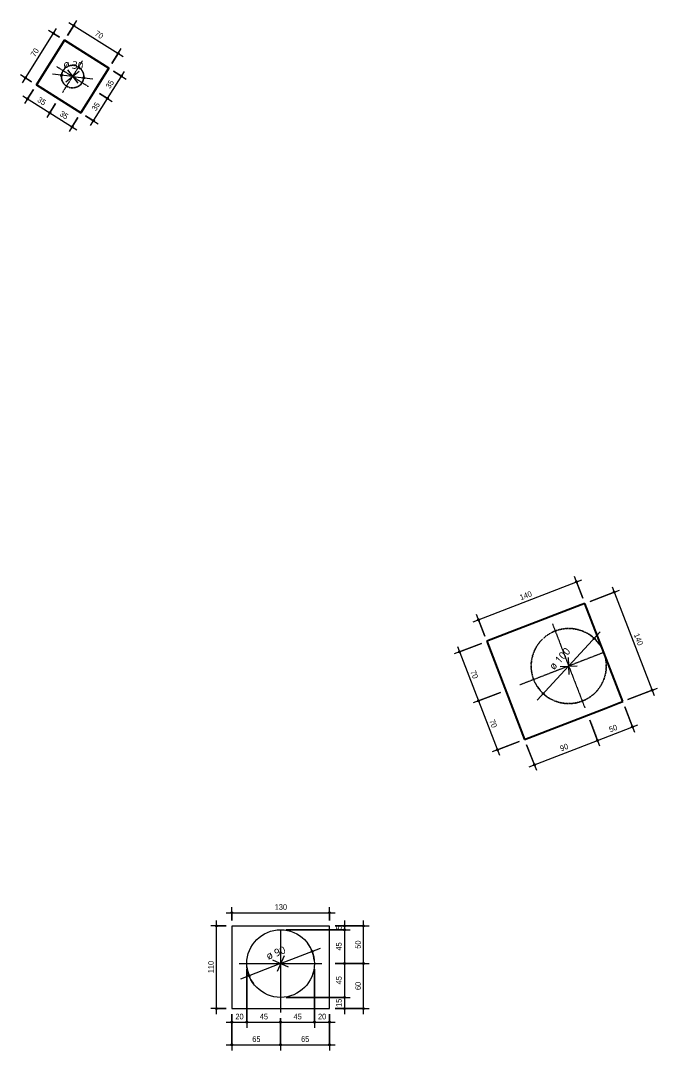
# Model space of a CAD drawing. Header units: centimetres. Extents: x -3523 to 38560, y -3196 to 88043.
# Drawn here: x 546 to 1393, y 1701 to 3071 of the extents above; entities that cross this region are included whole.
import ezdxf

# ---------------------------------------------------------------- set-up
doc = ezdxf.new("R2010")
doc.units = ezdxf.units.CM
for name, pattern in [('Hidden', [0.714375, 0.47625, -0.238125]), ('Linha de alinhamento', [0.635, 0.3175, -0.3175]), ('Traço', [0.635, 0.3175, -0.3175])]:
    doc.linetypes.add(name, pattern=pattern)
for name, color, linetype, lineweight in [('A-ANNO-DIMS', 7, 'Continuous', 9), ('A-ANNO-DIMS-50', 7, 'Continuous', 9), ('A-DETL-MBND', 7, 'Continuous', 18), ('A-DETL-THIN', 7, 'Continuous', 25), ('G-ANNO-SYMB', 7, 'Continuous', 9), ('S-FNDN', 7, 'Continuous', 25), ('S-FNDN-HDLN', 7, 'Traço', 18)]:
    doc.layers.add(name, color=color, linetype=linetype, lineweight=lineweight)
doc.styles.add('Arial_2', font='arial.ttf', dxfattribs={"width": 0.9, "height": 7.5})
doc.styles.add('Gadugi_6', font='gadugi.ttf', dxfattribs={"height": 10})
doc.dimstyles.new('PED_1_5mm_ESQ_3', dxfattribs={"dimscale": 30.48, "dimtxt": 7.651945, "dimasz": 0.328084, "dimexe": 0.246063, "dimexo": 0.246063, "dimgap": 0.049213, "dimtad": 1, "dimdec": 1, "dimrnd": 0.5, "dimdsep": 46, "dimtxsty": 'Arial_2', "dimblk1": 'DOTSMALL', "dimblk2": 'DOTSMALL', "dimsah": 1, "dimcen": 0.09, "dimdle": 0.246063, "dimazin": 0, "dimtfac": 1, "dimtdec": 4, "dimtix": 1, "dimtmove": 0, "dimatfit": 3, "dimfxl": 1, "dimtvp": 1, "dimtolj": 1, "dimtzin": 0, "dimarcsym": 2})
doc.dimstyles.new('PED_Diâmetro_-_2_5_mm_GADUGI', dxfattribs={"dimscale": 30.48, "dimtxt": 10.371623, "dimasz": 0.328084, "dimexe": 0.393701, "dimexo": 0, "dimgap": 0.246063, "dimtad": 1, "dimjust": 3, "dimrnd": 0.01, "dimdsep": 46, "dimtxsty": 'Gadugi_6', "dimblk1": 'DOTSMALL', "dimblk2": 'DOTSMALL', "dimsah": 1, "dimcen": 0.09, "dimdle": 0.393701, "dimazin": 0, "dimtfac": 1, "dimtdec": 4, "dimtix": 1, "dimtmove": 0, "dimatfit": 2, "dimfxl": 1, "dimtvp": 1, "dimtolj": 1, "dimtzin": 0, "dimarcsym": 2})

# ---------------------------------------------------------------- blocks, each defined once
blk = doc.blocks.new('PED_BLRET-1EST_R01_2019 - 70x70x60-3763721-DT00 - BL130')
at = {"layer": 'S-FNDN', "linetype": 'Hidden', "lineweight": 18}
for p, q in [((0, 25), (0, -25)), ((-25, 0), (25, 0))]:
    blk.add_line(p, q, dxfattribs=at)
at = {"layer": 'S-FNDN-HDLN'}
blk.add_circle((0, 0), 15, dxfattribs=at)
blk = doc.blocks.new('PED_BLRET-1EST_EXCENTRICA_R01_2019 - 110x130x100-3841337-DT03 - BL190')
at = {"layer": 'A-DETL-MBND'}
for p, q in [((0, 45), (0, -65)), ((-55, 0), (55, 0))]:
    blk.add_line(p, q, dxfattribs=at)
blk.add_circle((0, 0), 45, dxfattribs=at)
blk = doc.blocks.new('PED_BLRET-1EST_EXCENTRICA_R01_2019 - 140x140x110-3841339-DT04 - BL1100')
at = {"layer": 'S-FNDN', "linetype": 'Hidden', "lineweight": 18}
for p, q in [((0, 50), (0, -70)), ((-60, 0), (60, 0))]:
    blk.add_line(p, q, dxfattribs=at)
at = {"layer": 'S-FNDN-HDLN'}
blk.add_circle((0, 0), 50, dxfattribs=at)
blk = doc.blocks.new('DIMBLOCK246-DT00 - BL130')
at = {"layer": 'A-ANNO-DIMS-50'}
h = blk.add_hatch(color=256, dxfattribs=at)
edge = h.paths.add_edge_path(flags=0)
edge.add_arc((589.2, 3054.1), 1.25, 0, 360)
h = blk.add_hatch(color=256, dxfattribs=at)
edge = h.paths.add_edge_path(flags=0)
edge.add_arc((551.9, 2994.8), 1.25, 0, 360)
for p, q in [((547.9, 2988.5), (593.2, 3060.4)), ((597.4, 3048.9), (582.8, 3058.1)), ((589.2, 3054.1), (597.4, 3048.9)), ((560.1, 2989.6), (545.5, 2998.8)), ((551.9, 2994.8), (560.1, 2989.6))]:
    blk.add_line(p, q, dxfattribs=at)
for centre in [(589.2, 3054.1), (551.9, 2994.8)]:
    blk.add_circle(centre, 1.25, dxfattribs=at)
at = {"layer": 'A-ANNO-DIMS-50', "color": 0, "insert": (558.3, 3026.1), "char_height": 7.5, "width": 12.431, "attachment_point": 1, "rotation": 57.8147, "line_spacing_factor": 0.941778, "style": 'Arial_2'}
blk.add_mtext('70', dxfattribs=at)
blk = doc.blocks.new('_DotSmall')
at = {"color": 0, "linetype": 'ByBlock', "const_width": 0.5}
blk.add_lwpolyline([(-0.0625, 0, 1), (0.0625, 0, 1)], format="xyb", close=True, dxfattribs=at)
blk = doc.blocks.new('DIMBLOCK247-DT00 - BL130')
at = {"layer": 'A-ANNO-DIMS-50'}
h = blk.add_hatch(color=256, dxfattribs=at)
edge = h.paths.add_edge_path(flags=0)
edge.add_arc((616.3, 3064.8), 1.25, 0, 360)
h = blk.add_hatch(color=256, dxfattribs=at)
edge = h.paths.add_edge_path(flags=0)
edge.add_arc((675.5, 3027.5), 1.25, 0, 360)
for p, q in [((607.8, 3051.2), (620.3, 3071.1)), ((616.3, 3064.8), (607.8, 3051.2)), ((609.9, 3068.8), (681.9, 3023.5)), ((667, 3013.9), (679.5, 3033.8)), ((675.5, 3027.5), (667, 3013.9))]:
    blk.add_line(p, q, dxfattribs=at)
for centre in [(616.3, 3064.8), (675.5, 3027.5)]:
    blk.add_circle(centre, 1.25, dxfattribs=at)
at = {"layer": 'A-ANNO-DIMS-50', "color": 0, "insert": (647.5, 3058.4), "char_height": 7.5, "width": 12.431, "attachment_point": 1, "rotation": 327.8147, "line_spacing_factor": 0.941778, "style": 'Arial_2'}
blk.add_mtext('70', dxfattribs=at)
blk = doc.blocks.new('DIMBLOCK248-DT00 - BL130')
at = {"layer": 'A-ANNO-DIMS-50'}
h = blk.add_hatch(color=256, dxfattribs=at)
edge = h.paths.add_edge_path(flags=0)
edge.add_arc((554.8, 2967.1), 1.25, 0, 360)
h = blk.add_hatch(color=256, dxfattribs=at)
edge = h.paths.add_edge_path(flags=0)
edge.add_arc((584.4, 2948.4), 1.25, 0, 360)
for p, q in [((562.5, 2979.3), (550.8, 2960.7)), ((554.8, 2967.1), (562.5, 2979.3)), ((548.5, 2971.1), (584.4, 2948.4)), ((592.1, 2960.7), (580.4, 2942.1)), ((584.4, 2948.4), (592.1, 2960.7))]:
    blk.add_line(p, q, dxfattribs=at)
for centre in [(554.8, 2967.1), (584.4, 2948.4)]:
    blk.add_circle(centre, 1.25, dxfattribs=at)
at = {"layer": 'A-ANNO-DIMS-50', "color": 0, "insert": (571.2, 2970), "char_height": 7.5, "width": 12.431, "attachment_point": 1, "rotation": 327.8147, "line_spacing_factor": 0.941778, "style": 'Arial_2'}
blk.add_mtext('35', dxfattribs=at)
blk = doc.blocks.new('DIMBLOCK249-DT00 - BL130')
at = {"layer": 'A-ANNO-DIMS-50'}
h = blk.add_hatch(color=256, dxfattribs=at)
edge = h.paths.add_edge_path(flags=0)
edge.add_arc((584.4, 2948.4), 1.25, 0, 360)
h = blk.add_hatch(color=256, dxfattribs=at)
edge = h.paths.add_edge_path(flags=0)
edge.add_arc((614.1, 2929.8), 1.25, 0, 360)
for p, q in [((592.1, 2960.7), (580.4, 2942.1)), ((584.4, 2948.4), (592.1, 2960.7)), ((584.4, 2948.4), (620.4, 2925.8)), ((621.7, 2942), (610.1, 2923.4)), ((614.1, 2929.8), (621.7, 2942))]:
    blk.add_line(p, q, dxfattribs=at)
for centre in [(584.4, 2948.4), (614.1, 2929.8)]:
    blk.add_circle(centre, 1.25, dxfattribs=at)
at = {"layer": 'A-ANNO-DIMS-50', "color": 0, "insert": (600.8, 2951.4), "char_height": 7.5, "width": 12.431, "attachment_point": 1, "rotation": 327.8147, "line_spacing_factor": 0.941778, "style": 'Arial_2'}
blk.add_mtext('35', dxfattribs=at)
blk = doc.blocks.new('DIMBLOCK250-DT00 - BL130')
at = {"layer": 'A-ANNO-DIMS-50'}
h = blk.add_hatch(color=256, dxfattribs=at)
edge = h.paths.add_edge_path(flags=0)
edge.add_arc((599.9, 2998.4), 1.25, 0, 360)
h = blk.add_hatch(color=256, dxfattribs=at)
edge = h.paths.add_edge_path(flags=0)
edge.add_arc((629.7, 2994.8), 1.25, 0, 360)
for p, q in [((605.9, 2989.6), (623.7, 3003.6)), ((607.8, 3005.5), (621.8, 2987.7)), ((614.8, 2996.6), (588, 2999.8)), ((614.8, 2996.6), (641.6, 2993.4))]:
    blk.add_line(p, q, dxfattribs=at)
for centre in [(599.9, 2998.4), (629.7, 2994.8)]:
    blk.add_circle(centre, 1.25, dxfattribs=at)
for start, end in [(127.3514, 219.0246), (307.3514, 39.0246)]:
    blk.add_arc((614.8, 2996.6), 15, start, end, dxfattribs=at)
at = {"layer": 'A-ANNO-DIMS-50', "color": 0, "insert": (603.5, 3018.7), "char_height": 10, "width": 33.053, "attachment_point": 1, "rotation": 353.188, "line_spacing_factor": 1.02016, "style": 'Gadugi_6'}
blk.add_mtext('ø 30', dxfattribs=at)
blk = doc.blocks.new('DIMBLOCK251-DT00 - BL130')
at = {"layer": 'A-ANNO-DIMS-50'}
h = blk.add_hatch(color=256, dxfattribs=at)
edge = h.paths.add_edge_path(flags=0)
edge.add_arc((661.1, 2967.5), 1.25, 0, 360)
h = blk.add_hatch(color=256, dxfattribs=at)
edge = h.paths.add_edge_path(flags=0)
edge.add_arc((642.5, 2937.8), 1.25, 0, 360)
for p, q in [((650.7, 2974), (667.5, 2963.5)), ((661.1, 2967.5), (650.7, 2974)), ((638.5, 2931.5), (661.1, 2967.5)), ((632.1, 2944.4), (648.8, 2933.8)), ((642.5, 2937.8), (632.1, 2944.4))]:
    blk.add_line(p, q, dxfattribs=at)
for centre in [(661.1, 2967.5), (642.5, 2937.8)]:
    blk.add_circle(centre, 1.25, dxfattribs=at)
at = {"layer": 'A-ANNO-DIMS-50', "color": 0, "insert": (639.5, 2954.2), "char_height": 7.5, "width": 12.431, "attachment_point": 1, "rotation": 57.8147, "line_spacing_factor": 0.941778, "style": 'Arial_2'}
blk.add_mtext('35', dxfattribs=at)
blk = doc.blocks.new('DIMBLOCK252-DT00 - BL130')
at = {"layer": 'A-ANNO-DIMS-50'}
h = blk.add_hatch(color=256, dxfattribs=at)
edge = h.paths.add_edge_path(flags=0)
edge.add_arc((679.7, 2997.1), 1.25, 0, 360)
h = blk.add_hatch(color=256, dxfattribs=at)
edge = h.paths.add_edge_path(flags=0)
edge.add_arc((661.1, 2967.5), 1.25, 0, 360)
for p, q in [((661.1, 2967.5), (683.7, 3003.4)), ((669.4, 3003.6), (686.1, 2993.1)), ((679.7, 2997.1), (669.4, 3003.6)), ((650.7, 2974), (667.5, 2963.5)), ((661.1, 2967.5), (650.7, 2974))]:
    blk.add_line(p, q, dxfattribs=at)
for centre in [(679.7, 2997.1), (661.1, 2967.5)]:
    blk.add_circle(centre, 1.25, dxfattribs=at)
at = {"layer": 'A-ANNO-DIMS-50', "color": 0, "insert": (658.2, 2983.9), "char_height": 7.5, "width": 12.431, "attachment_point": 1, "rotation": 57.8147, "line_spacing_factor": 0.941778, "style": 'Arial_2'}
blk.add_mtext('35', dxfattribs=at)
blk = doc.blocks.new('DIMBLOCK253-DT03 - BL190')
at = {"layer": 'A-ANNO-DIMS-50'}
h = blk.add_hatch(color=256, dxfattribs=at)
edge = h.paths.add_edge_path(flags=0)
edge.add_arc((806.5, 1866.2), 1.25, 0, 360)
h = blk.add_hatch(color=256, dxfattribs=at)
edge = h.paths.add_edge_path(flags=0)
edge.add_arc((806.5, 1756.2), 1.25, 0, 360)
for p, q in [((819.2, 1866.2), (799, 1866.2)), ((806.5, 1748.7), (806.5, 1873.7)), ((806.5, 1866.2), (819.2, 1866.2)), ((819.2, 1756.2), (799, 1756.2)), ((806.5, 1756.2), (819.2, 1756.2))]:
    blk.add_line(p, q, dxfattribs=at)
for centre in [(806.5, 1866.2), (806.5, 1756.2)]:
    blk.add_circle(centre, 1.25, dxfattribs=at)
at = {"layer": 'A-ANNO-DIMS-50', "color": 0, "insert": (795.2, 1803.4), "char_height": 7.5, "width": 18.647, "attachment_point": 1, "rotation": 90, "line_spacing_factor": 0.941778, "style": 'Arial_2'}
blk.add_mtext('110', dxfattribs=at)
blk = doc.blocks.new('DIMBLOCK254-DT03 - BL190')
at = {"layer": 'A-ANNO-DIMS-50'}
h = blk.add_hatch(color=256, dxfattribs=at)
edge = h.paths.add_edge_path(flags=0)
edge.add_arc((826.7, 1883.9), 1.25, 0, 360)
h = blk.add_hatch(color=256, dxfattribs=at)
edge = h.paths.add_edge_path(flags=0)
edge.add_arc((956.7, 1883.9), 1.25, 0, 360)
for p, q in [((826.7, 1873.7), (826.7, 1891.4)), ((956.7, 1873.7), (956.7, 1891.4)), ((819.2, 1883.9), (964.2, 1883.9)), ((826.7, 1883.9), (826.7, 1873.7)), ((956.7, 1883.9), (956.7, 1873.7))]:
    blk.add_line(p, q, dxfattribs=at)
for centre in [(826.7, 1883.9), (956.7, 1883.9)]:
    blk.add_circle(centre, 1.25, dxfattribs=at)
at = {"layer": 'A-ANNO-DIMS-50', "color": 0, "insert": (883.9, 1895.2), "char_height": 7.5, "width": 18.647, "attachment_point": 1, "line_spacing_factor": 0.941778, "style": 'Arial_2'}
blk.add_mtext('130', dxfattribs=at)
blk = doc.blocks.new('DIMBLOCK255-DT03 - BL190')
at = {"layer": 'A-ANNO-DIMS-50'}
h = blk.add_hatch(color=256, dxfattribs=at)
edge = h.paths.add_edge_path(flags=0)
edge.add_arc((826.7, 1708.1), 1.25, 0, 360)
h = blk.add_hatch(color=256, dxfattribs=at)
edge = h.paths.add_edge_path(flags=0)
edge.add_arc((891.7, 1708.1), 1.25, 0, 360)
for p, q in [((826.7, 1748.7), (826.7, 1700.6)), ((826.7, 1708.1), (826.7, 1748.7)), ((891.7, 1743.7), (891.7, 1700.6)), ((891.7, 1708.1), (891.7, 1743.7)), ((819.2, 1708.1), (891.7, 1708.1))]:
    blk.add_line(p, q, dxfattribs=at)
for centre in [(826.7, 1708.1), (891.7, 1708.1)]:
    blk.add_circle(centre, 1.25, dxfattribs=at)
at = {"layer": 'A-ANNO-DIMS-50', "color": 0, "insert": (854, 1719.4), "char_height": 7.5, "width": 12.431, "attachment_point": 1, "line_spacing_factor": 0.941778, "style": 'Arial_2'}
blk.add_mtext('65', dxfattribs=at)
blk = doc.blocks.new('DIMBLOCK256-DT03 - BL190')
at = {"layer": 'A-ANNO-DIMS-50'}
h = blk.add_hatch(color=256, dxfattribs=at)
edge = h.paths.add_edge_path(flags=0)
edge.add_arc((891.7, 1708.1), 1.25, 0, 360)
h = blk.add_hatch(color=256, dxfattribs=at)
edge = h.paths.add_edge_path(flags=0)
edge.add_arc((956.7, 1708.1), 1.25, 0, 360)
for p, q in [((891.7, 1743.7), (891.7, 1700.6)), ((891.7, 1708.1), (891.7, 1743.7)), ((956.7, 1748.7), (956.7, 1700.6)), ((956.7, 1708.1), (956.7, 1748.7)), ((891.7, 1708.1), (964.2, 1708.1))]:
    blk.add_line(p, q, dxfattribs=at)
for centre in [(891.7, 1708.1), (956.7, 1708.1)]:
    blk.add_circle(centre, 1.25, dxfattribs=at)
at = {"layer": 'A-ANNO-DIMS-50', "color": 0, "insert": (919, 1719.4), "char_height": 7.5, "width": 12.431, "attachment_point": 1, "line_spacing_factor": 0.941778, "style": 'Arial_2'}
blk.add_mtext('65', dxfattribs=at)
blk = doc.blocks.new('DIMBLOCK257-DT03 - BL190')
at = {"layer": 'A-ANNO-DIMS-50'}
h = blk.add_hatch(color=256, dxfattribs=at)
edge = h.paths.add_edge_path(flags=0)
edge.add_arc((1002.2, 1816.2), 1.25, 0, 360)
h = blk.add_hatch(color=256, dxfattribs=at)
edge = h.paths.add_edge_path(flags=0)
edge.add_arc((1002.2, 1756.2), 1.25, 0, 360)
for p, q in [((964.2, 1816.2), (1009.7, 1816.2)), ((1002.2, 1816.2), (964.2, 1816.2)), ((1002.2, 1748.7), (1002.2, 1816.2)), ((964.2, 1756.2), (1009.7, 1756.2)), ((1002.2, 1756.2), (964.2, 1756.2))]:
    blk.add_line(p, q, dxfattribs=at)
for centre in [(1002.2, 1816.2), (1002.2, 1756.2)]:
    blk.add_circle(centre, 1.25, dxfattribs=at)
at = {"layer": 'A-ANNO-DIMS-50', "color": 0, "insert": (991, 1781), "char_height": 7.5, "width": 12.431, "attachment_point": 1, "rotation": 90, "line_spacing_factor": 0.941778, "style": 'Arial_2'}
blk.add_mtext('60', dxfattribs=at)
blk = doc.blocks.new('DIMBLOCK258-DT03 - BL190')
at = {"layer": 'A-ANNO-DIMS-50'}
h = blk.add_hatch(color=256, dxfattribs=at)
edge = h.paths.add_edge_path(flags=0)
edge.add_arc((1002.2, 1866.2), 1.25, 0, 360)
h = blk.add_hatch(color=256, dxfattribs=at)
edge = h.paths.add_edge_path(flags=0)
edge.add_arc((1002.2, 1816.2), 1.25, 0, 360)
for p, q in [((964.2, 1866.2), (1009.7, 1866.2)), ((1002.2, 1866.2), (964.2, 1866.2)), ((1002.2, 1816.2), (1002.2, 1873.7)), ((964.2, 1816.2), (1009.7, 1816.2)), ((1002.2, 1816.2), (964.2, 1816.2))]:
    blk.add_line(p, q, dxfattribs=at)
for centre in [(1002.2, 1866.2), (1002.2, 1816.2)]:
    blk.add_circle(centre, 1.25, dxfattribs=at)
at = {"layer": 'A-ANNO-DIMS-50', "color": 0, "insert": (991, 1836), "char_height": 7.5, "width": 12.431, "attachment_point": 1, "rotation": 90, "line_spacing_factor": 0.941778, "style": 'Arial_2'}
blk.add_mtext('50', dxfattribs=at)
blk = doc.blocks.new('DIMBLOCK259-DT03 - BL190')
at = {"layer": 'A-ANNO-DIMS-50'}
h = blk.add_hatch(color=256, dxfattribs=at)
edge = h.paths.add_edge_path(flags=0)
edge.add_arc((933.7, 1832.4), 1.25, 0, 360)
h = blk.add_hatch(color=256, dxfattribs=at)
edge = h.paths.add_edge_path(flags=0)
edge.add_arc((849.7, 1800), 1.25, 0, 360)
for p, q in [((891.7, 1816.2), (944.9, 1836.7)), ((896.3, 1826.5), (887.1, 1805.8)), ((891.7, 1816.2), (838.5, 1795.6)), ((902, 1811.6), (881.4, 1820.8))]:
    blk.add_line(p, q, dxfattribs=at)
for centre in [(933.7, 1832.4), (849.7, 1800)]:
    blk.add_circle(centre, 1.25, dxfattribs=at)
for start, end in [(5.8477, 36.4055), (185.8477, 216.4055)]:
    blk.add_arc((891.7, 1816.2), 45, start, end, dxfattribs=at)
at = {"layer": 'A-ANNO-DIMS-50', "color": 0, "insert": (871.4, 1830.4), "char_height": 10, "width": 33.053, "attachment_point": 1, "rotation": 21.1266, "line_spacing_factor": 1.02016, "style": 'Gadugi_6'}
blk.add_mtext('ø 90', dxfattribs=at)
blk = doc.blocks.new('DIMBLOCK260-DT03 - BL190')
at = {"layer": 'A-ANNO-DIMS-50'}
h = blk.add_hatch(color=256, dxfattribs=at)
edge = h.paths.add_edge_path(flags=0)
edge.add_arc((976.7, 1866.2), 1.25, 0, 360)
h = blk.add_hatch(color=256, dxfattribs=at)
edge = h.paths.add_edge_path(flags=0)
edge.add_arc((976.7, 1861.2), 1.25, 0, 360)
for p, q in [((964.2, 1866.2), (984.2, 1866.2)), ((976.7, 1866.2), (964.2, 1866.2)), ((976.7, 1873.7), (976.7, 1861.2)), ((899.2, 1861.2), (984.2, 1861.2)), ((976.7, 1861.2), (899.2, 1861.2))]:
    blk.add_line(p, q, dxfattribs=at)
for centre in [(976.7, 1866.2), (976.7, 1861.2)]:
    blk.add_circle(centre, 1.25, dxfattribs=at)
at = {"layer": 'A-ANNO-DIMS-50', "color": 0, "insert": (965.5, 1861.1), "char_height": 7.5, "width": 6.216, "attachment_point": 1, "rotation": 90, "line_spacing_factor": 0.941778, "style": 'Arial_2'}
blk.add_mtext('5', dxfattribs=at)
blk = doc.blocks.new('DIMBLOCK261-DT03 - BL190')
at = {"layer": 'A-ANNO-DIMS-50'}
h = blk.add_hatch(color=256, dxfattribs=at)
edge = h.paths.add_edge_path(flags=0)
edge.add_arc((976.7, 1861.2), 1.25, 0, 360)
h = blk.add_hatch(color=256, dxfattribs=at)
edge = h.paths.add_edge_path(flags=0)
edge.add_arc((976.7, 1816.2), 1.25, 0, 360)
for p, q in [((899.2, 1861.2), (984.2, 1861.2)), ((976.7, 1861.2), (899.2, 1861.2)), ((976.7, 1861.2), (976.7, 1816.2)), ((964.2, 1816.2), (984.2, 1816.2)), ((976.7, 1816.2), (964.2, 1816.2))]:
    blk.add_line(p, q, dxfattribs=at)
for centre in [(976.7, 1861.2), (976.7, 1816.2)]:
    blk.add_circle(centre, 1.25, dxfattribs=at)
at = {"layer": 'A-ANNO-DIMS-50', "color": 0, "insert": (965.5, 1833.5), "char_height": 7.5, "width": 12.431, "attachment_point": 1, "rotation": 90, "line_spacing_factor": 0.941778, "style": 'Arial_2'}
blk.add_mtext('45', dxfattribs=at)
blk = doc.blocks.new('DIMBLOCK262-DT03 - BL190')
at = {"layer": 'A-ANNO-DIMS-50'}
h = blk.add_hatch(color=256, dxfattribs=at)
edge = h.paths.add_edge_path(flags=0)
edge.add_arc((976.7, 1816.2), 1.25, 0, 360)
h = blk.add_hatch(color=256, dxfattribs=at)
edge = h.paths.add_edge_path(flags=0)
edge.add_arc((976.7, 1771.2), 1.25, 0, 360)
for p, q in [((964.2, 1816.2), (984.2, 1816.2)), ((976.7, 1816.2), (964.2, 1816.2)), ((976.7, 1816.2), (976.7, 1771.2)), ((899.2, 1771.2), (984.2, 1771.2)), ((976.7, 1771.2), (899.2, 1771.2))]:
    blk.add_line(p, q, dxfattribs=at)
for centre in [(976.7, 1816.2), (976.7, 1771.2)]:
    blk.add_circle(centre, 1.25, dxfattribs=at)
at = {"layer": 'A-ANNO-DIMS-50', "color": 0, "insert": (965.5, 1788.5), "char_height": 7.5, "width": 12.431, "attachment_point": 1, "rotation": 90, "line_spacing_factor": 0.941778, "style": 'Arial_2'}
blk.add_mtext('45', dxfattribs=at)
blk = doc.blocks.new('DIMBLOCK263-DT03 - BL190')
at = {"layer": 'A-ANNO-DIMS-50'}
h = blk.add_hatch(color=256, dxfattribs=at)
edge = h.paths.add_edge_path(flags=0)
edge.add_arc((976.7, 1771.2), 1.25, 0, 360)
h = blk.add_hatch(color=256, dxfattribs=at)
edge = h.paths.add_edge_path(flags=0)
edge.add_arc((976.7, 1756.2), 1.25, 0, 360)
for p, q in [((899.2, 1771.2), (984.2, 1771.2)), ((976.7, 1771.2), (899.2, 1771.2)), ((976.7, 1771.2), (976.7, 1748.7)), ((964.2, 1756.2), (984.2, 1756.2)), ((976.7, 1756.2), (964.2, 1756.2))]:
    blk.add_line(p, q, dxfattribs=at)
for centre in [(976.7, 1771.2), (976.7, 1756.2)]:
    blk.add_circle(centre, 1.25, dxfattribs=at)
at = {"layer": 'A-ANNO-DIMS-50', "color": 0, "insert": (965.5, 1758.5), "char_height": 7.5, "width": 12.431, "attachment_point": 1, "rotation": 90, "line_spacing_factor": 0.941778, "style": 'Arial_2'}
blk.add_mtext('15', dxfattribs=at)
blk = doc.blocks.new('DIMBLOCK264-DT03 - BL190')
at = {"layer": 'A-ANNO-DIMS-50'}
h = blk.add_hatch(color=256, dxfattribs=at)
edge = h.paths.add_edge_path(flags=0)
edge.add_arc((826.7, 1738.1), 1.25, 0, 360)
h = blk.add_hatch(color=256, dxfattribs=at)
edge = h.paths.add_edge_path(flags=0)
edge.add_arc((846.7, 1738.1), 1.25, 0, 360)
for p, q in [((846.7, 1808.7), (846.7, 1730.6)), ((846.7, 1738.1), (846.7, 1808.7)), ((826.7, 1748.7), (826.7, 1730.6)), ((826.7, 1738.1), (826.7, 1748.7)), ((819.2, 1738.1), (846.7, 1738.1))]:
    blk.add_line(p, q, dxfattribs=at)
for centre in [(826.7, 1738.1), (846.7, 1738.1)]:
    blk.add_circle(centre, 1.25, dxfattribs=at)
at = {"layer": 'A-ANNO-DIMS-50', "color": 0, "insert": (831.5, 1749.4), "char_height": 7.5, "width": 12.431, "attachment_point": 1, "line_spacing_factor": 0.941778, "style": 'Arial_2'}
blk.add_mtext('20', dxfattribs=at)
blk = doc.blocks.new('DIMBLOCK265-DT03 - BL190')
at = {"layer": 'A-ANNO-DIMS-50'}
h = blk.add_hatch(color=256, dxfattribs=at)
edge = h.paths.add_edge_path(flags=0)
edge.add_arc((846.7, 1738.1), 1.25, 0, 360)
h = blk.add_hatch(color=256, dxfattribs=at)
edge = h.paths.add_edge_path(flags=0)
edge.add_arc((891.7, 1738.1), 1.25, 0, 360)
for p, q in [((846.7, 1808.7), (846.7, 1730.6)), ((846.7, 1738.1), (846.7, 1808.7)), ((891.7, 1743.7), (891.7, 1730.6)), ((891.7, 1738.1), (891.7, 1743.7)), ((846.7, 1738.1), (891.7, 1738.1))]:
    blk.add_line(p, q, dxfattribs=at)
for centre in [(846.7, 1738.1), (891.7, 1738.1)]:
    blk.add_circle(centre, 1.25, dxfattribs=at)
at = {"layer": 'A-ANNO-DIMS-50', "color": 0, "insert": (864, 1749.4), "char_height": 7.5, "width": 12.431, "attachment_point": 1, "line_spacing_factor": 0.941778, "style": 'Arial_2'}
blk.add_mtext('45', dxfattribs=at)
blk = doc.blocks.new('DIMBLOCK266-DT03 - BL190')
at = {"layer": 'A-ANNO-DIMS-50'}
h = blk.add_hatch(color=256, dxfattribs=at)
edge = h.paths.add_edge_path(flags=0)
edge.add_arc((891.7, 1738.1), 1.25, 0, 360)
h = blk.add_hatch(color=256, dxfattribs=at)
edge = h.paths.add_edge_path(flags=0)
edge.add_arc((936.7, 1738.1), 1.25, 0, 360)
for p, q in [((936.7, 1808.7), (936.7, 1730.6)), ((936.7, 1738.1), (936.7, 1808.7)), ((891.7, 1743.7), (891.7, 1730.6)), ((891.7, 1738.1), (891.7, 1743.7)), ((891.7, 1738.1), (936.7, 1738.1))]:
    blk.add_line(p, q, dxfattribs=at)
for centre in [(891.7, 1738.1), (936.7, 1738.1)]:
    blk.add_circle(centre, 1.25, dxfattribs=at)
at = {"layer": 'A-ANNO-DIMS-50', "color": 0, "insert": (909, 1749.4), "char_height": 7.5, "width": 12.431, "attachment_point": 1, "line_spacing_factor": 0.941778, "style": 'Arial_2'}
blk.add_mtext('45', dxfattribs=at)
blk = doc.blocks.new('DIMBLOCK267-DT03 - BL190')
at = {"layer": 'A-ANNO-DIMS-50'}
h = blk.add_hatch(color=256, dxfattribs=at)
edge = h.paths.add_edge_path(flags=0)
edge.add_arc((936.7, 1738.1), 1.25, 0, 360)
h = blk.add_hatch(color=256, dxfattribs=at)
edge = h.paths.add_edge_path(flags=0)
edge.add_arc((956.7, 1738.1), 1.25, 0, 360)
for p, q in [((936.7, 1808.7), (936.7, 1730.6)), ((936.7, 1738.1), (936.7, 1808.7)), ((956.7, 1748.7), (956.7, 1730.6)), ((956.7, 1738.1), (956.7, 1748.7)), ((936.7, 1738.1), (964.2, 1738.1))]:
    blk.add_line(p, q, dxfattribs=at)
for centre in [(936.7, 1738.1), (956.7, 1738.1)]:
    blk.add_circle(centre, 1.25, dxfattribs=at)
at = {"layer": 'A-ANNO-DIMS-50', "color": 0, "insert": (941.5, 1749.4), "char_height": 7.5, "width": 12.431, "attachment_point": 1, "line_spacing_factor": 0.941778, "style": 'Arial_2'}
blk.add_mtext('20', dxfattribs=at)
blk = doc.blocks.new('DIMBLOCK268-DT04 - BL1100')
at = {"layer": 'A-ANNO-DIMS-50'}
h = blk.add_hatch(color=256, dxfattribs=at)
edge = h.paths.add_edge_path(flags=0)
edge.add_arc((1285.7, 2324.1), 1.25, 0, 360)
h = blk.add_hatch(color=256, dxfattribs=at)
edge = h.paths.add_edge_path(flags=0)
edge.add_arc((1155.1, 2273.7), 1.25, 0, 360)
for p, q in [((1294, 2302.5), (1283, 2331.1)), ((1148.1, 2271), (1292.7, 2326.8)), ((1285.7, 2324.1), (1294, 2302.5)), ((1163.4, 2252), (1152.4, 2280.7)), ((1155.1, 2273.7), (1163.4, 2252))]:
    blk.add_line(p, q, dxfattribs=at)
for centre in [(1285.7, 2324.1), (1155.1, 2273.7)]:
    blk.add_circle(centre, 1.25, dxfattribs=at)
at = {"layer": 'A-ANNO-DIMS-50', "color": 0, "insert": (1209.1, 2306.6), "char_height": 7.5, "width": 18.647, "attachment_point": 1, "rotation": 21.1101, "line_spacing_factor": 0.941778, "style": 'Arial_2'}
blk.add_mtext('140', dxfattribs=at)
blk = doc.blocks.new('DIMBLOCK269-DT04 - BL1100')
at = {"layer": 'A-ANNO-DIMS-50'}
h = blk.add_hatch(color=256, dxfattribs=at)
edge = h.paths.add_edge_path(flags=0)
edge.add_arc((1335.9, 2310.6), 1.25, 0, 360)
h = blk.add_hatch(color=256, dxfattribs=at)
edge = h.paths.add_edge_path(flags=0)
edge.add_arc((1386.4, 2180), 1.25, 0, 360)
for p, q in [((1333.2, 2317.6), (1389.1, 2173)), ((1303.7, 2298.2), (1342.9, 2313.3)), ((1335.9, 2310.6), (1303.7, 2298.2)), ((1354.1, 2167.6), (1393.4, 2182.7)), ((1386.4, 2180), (1354.1, 2167.6))]:
    blk.add_line(p, q, dxfattribs=at)
for centre in [(1335.9, 2310.6), (1386.4, 2180)]:
    blk.add_circle(centre, 1.25, dxfattribs=at)
at = {"layer": 'A-ANNO-DIMS-50', "color": 0, "insert": (1368.8, 2256.6), "char_height": 7.5, "width": 18.647, "attachment_point": 1, "rotation": 291.1101, "line_spacing_factor": 0.941778, "style": 'Arial_2'}
blk.add_mtext('140', dxfattribs=at)
blk = doc.blocks.new('DIMBLOCK270-DT04 - BL1100')
at = {"layer": 'A-ANNO-DIMS-50'}
h = blk.add_hatch(color=256, dxfattribs=at)
edge = h.paths.add_edge_path(flags=0)
edge.add_arc((1129.9, 2231.1), 1.25, 0, 360)
h = blk.add_hatch(color=256, dxfattribs=at)
edge = h.paths.add_edge_path(flags=0)
edge.add_arc((1155.2, 2165.8), 1.25, 0, 360)
for p, q in [((1159.1, 2242.3), (1122.9, 2228.4)), ((1127.2, 2238.1), (1155.2, 2165.8)), ((1129.9, 2231.1), (1159.1, 2242.3)), ((1184.3, 2177), (1148.2, 2163.1)), ((1155.2, 2165.8), (1184.3, 2177))]:
    blk.add_line(p, q, dxfattribs=at)
for centre in [(1129.9, 2231.1), (1155.2, 2165.8)]:
    blk.add_circle(centre, 1.25, dxfattribs=at)
at = {"layer": 'A-ANNO-DIMS-50', "color": 0, "insert": (1151.2, 2207.3), "char_height": 7.5, "width": 12.431, "attachment_point": 1, "rotation": 291.1101, "line_spacing_factor": 0.941778, "style": 'Arial_2'}
blk.add_mtext('70', dxfattribs=at)
blk = doc.blocks.new('DIMBLOCK271-DT04 - BL1100')
at = {"layer": 'A-ANNO-DIMS-50'}
h = blk.add_hatch(color=256, dxfattribs=at)
edge = h.paths.add_edge_path(flags=0)
edge.add_arc((1155.2, 2165.8), 1.25, 0, 360)
h = blk.add_hatch(color=256, dxfattribs=at)
edge = h.paths.add_edge_path(flags=0)
edge.add_arc((1180.4, 2100.5), 1.25, 0, 360)
for p, q in [((1184.3, 2177), (1148.2, 2163.1)), ((1155.2, 2165.8), (1184.3, 2177)), ((1155.2, 2165.8), (1183.1, 2093.5)), ((1209.5, 2111.7), (1173.4, 2097.8)), ((1180.4, 2100.5), (1209.5, 2111.7))]:
    blk.add_line(p, q, dxfattribs=at)
for centre in [(1155.2, 2165.8), (1180.4, 2100.5)]:
    blk.add_circle(centre, 1.25, dxfattribs=at)
at = {"layer": 'A-ANNO-DIMS-50', "color": 0, "insert": (1176.4, 2142), "char_height": 7.5, "width": 12.431, "attachment_point": 1, "rotation": 291.1101, "line_spacing_factor": 0.941778, "style": 'Arial_2'}
blk.add_mtext('70', dxfattribs=at)
blk = doc.blocks.new('DIMBLOCK272-DT04 - BL1100')
at = {"layer": 'A-ANNO-DIMS-50'}
h = blk.add_hatch(color=256, dxfattribs=at)
edge = h.paths.add_edge_path(flags=0)
edge.add_arc((1313.5, 2113.1), 1.25, 0, 360)
h = blk.add_hatch(color=256, dxfattribs=at)
edge = h.paths.add_edge_path(flags=0)
edge.add_arc((1229.6, 2080.7), 1.25, 0, 360)
for p, q in [((1303.2, 2139.9), (1316.2, 2106.1)), ((1313.5, 2113.1), (1303.2, 2139.9)), ((1222.6, 2078), (1313.5, 2113.1)), ((1219.2, 2107.4), (1232.3, 2073.7)), ((1229.6, 2080.7), (1219.2, 2107.4))]:
    blk.add_line(p, q, dxfattribs=at)
for centre in [(1313.5, 2113.1), (1229.6, 2080.7)]:
    blk.add_circle(centre, 1.25, dxfattribs=at)
at = {"layer": 'A-ANNO-DIMS-50', "color": 0, "insert": (1262.7, 2105.5), "char_height": 7.5, "width": 12.431, "attachment_point": 1, "rotation": 21.1101, "line_spacing_factor": 0.941778, "style": 'Arial_2'}
blk.add_mtext('90', dxfattribs=at)
blk = doc.blocks.new('DIMBLOCK273-DT04 - BL1100')
at = {"layer": 'A-ANNO-DIMS-50'}
h = blk.add_hatch(color=256, dxfattribs=at)
edge = h.paths.add_edge_path(flags=0)
edge.add_arc((1360.2, 2131.1), 1.25, 0, 360)
h = blk.add_hatch(color=256, dxfattribs=at)
edge = h.paths.add_edge_path(flags=0)
edge.add_arc((1313.5, 2113.1), 1.25, 0, 360)
for p, q in [((1349.8, 2157.9), (1362.9, 2124.1)), ((1360.2, 2131.1), (1349.8, 2157.9)), ((1303.2, 2139.9), (1316.2, 2106.1)), ((1313.5, 2113.1), (1303.2, 2139.9)), ((1313.5, 2113.1), (1367.2, 2133.8))]:
    blk.add_line(p, q, dxfattribs=at)
for centre in [(1360.2, 2131.1), (1313.5, 2113.1)]:
    blk.add_circle(centre, 1.25, dxfattribs=at)
at = {"layer": 'A-ANNO-DIMS-50', "color": 0, "insert": (1328, 2130.7), "char_height": 7.5, "width": 12.431, "attachment_point": 1, "rotation": 21.1101, "line_spacing_factor": 0.941778, "style": 'Arial_2'}
blk.add_mtext('50', dxfattribs=at)
blk = doc.blocks.new('DIMBLOCK274-DT04 - BL1100')
at = {"layer": 'A-ANNO-DIMS-50'}
h = blk.add_hatch(color=256, dxfattribs=at)
edge = h.paths.add_edge_path(flags=0)
edge.add_arc((1309.2, 2248.9), 1.25, 0, 360)
h = blk.add_hatch(color=256, dxfattribs=at)
edge = h.paths.add_edge_path(flags=0)
edge.add_arc((1241.4, 2175.4), 1.25, 0, 360)
for p, q in [((1275.3, 2212.2), (1317.3, 2257.7)), ((1275.7, 2200.8), (1274.8, 2223.5)), ((1275.3, 2212.2), (1233.3, 2166.6)), ((1264, 2211.7), (1286.6, 2212.6))]:
    blk.add_line(p, q, dxfattribs=at)
for centre in [(1309.2, 2248.9), (1241.4, 2175.4)]:
    blk.add_circle(centre, 1.25, dxfattribs=at)
for start, end in [(33.5882, 61.0902), (213.5882, 241.0902)]:
    blk.add_arc((1275.3, 2212.2), 50, start, end, dxfattribs=at)
at = {"layer": 'A-ANNO-DIMS-50', "color": 0, "insert": (1248.2, 2213.1), "char_height": 10, "width": 42.235, "attachment_point": 1, "rotation": 47.3392, "line_spacing_factor": 1.02016, "style": 'Gadugi_6'}
blk.add_mtext('ø 100', dxfattribs=at)

msp = doc.modelspace()

# ---------------------------------------------------------------- linework, layer by layer
at = {"layer": 'A-DETL-MBND'}
for p, q in [((956.701, 1866.172), (826.701, 1866.172)), ((826.701, 1866.172), (826.701, 1756.172)), ((956.701, 1756.172), (956.701, 1866.172)), ((826.701, 1756.172), (843.563, 1756.172)), ((843.563, 1756.172), (896.722, 1756.172)), ((896.722, 1756.172), (956.701, 1756.172))]:
    msp.add_line(p, q, dxfattribs=at)
at = {"layer": 'A-DETL-THIN'}
for p, q in [((585.14, 3015.267), (603.783, 3044.888)), ((603.783, 3044.888), (663.026, 3007.602)), ((566.497, 2985.645), (585.14, 3015.267)), ((663.026, 3007.602), (625.74, 2948.359)), ((625.74, 2948.359), (566.497, 2985.645))]:
    msp.add_line(p, q, dxfattribs=at)
at = {"layer": 'G-ANNO-SYMB', "color": 96, "linetype": 'Linha de alinhamento', "true_color": 0x007f00}
msp.add_line((1304.607, 2137.523), (1314.939, 2109.307), dxfattribs=at)
at = {"layer": 'S-FNDN'}
for p, q in [((603.783, 3044.888), (566.497, 2985.645)), ((663.026, 3007.602), (603.783, 3044.888)), ((649.443, 2986.021), (663.026, 3007.602)), ((566.497, 2985.645), (625.74, 2948.359)), ((639.323, 2969.94), (649.443, 2986.021)), ((633.221, 2960.246), (639.323, 2969.94)), ((625.74, 2948.359), (633.221, 2960.246)), ((1292.051, 2293.661), (1274.326, 2286.818)), ((1296.716, 2295.462), (1292.051, 2293.661)), ((1347.138, 2164.858), (1296.716, 2295.462)), ((1274.326, 2286.818), (1166.111, 2245.04)), ((1166.111, 2245.04), (1216.534, 2114.435)), ((1216.534, 2114.435), (1324.749, 2156.214)), ((1324.749, 2156.214), (1342.474, 2163.057)), ((1342.474, 2163.057), (1347.138, 2164.858))]:
    msp.add_line(p, q, dxfattribs=at)
at = {"layer": 'S-FNDN-HDLN'}
for centre, radius, start, end in [((614.761, 2996.624), 15, 156.317518, 168.080678), ((614.761, 2996.624), 15, 150.675839, 155.992262), ((614.761, 2996.624), 15, 136.023641, 150.49652), ((614.761, 2996.624), 15, 133.331111, 135.235233), ((614.761, 2996.624), 15, 116.072966, 133.19475), ((614.761, 2996.624), 15, 111.240108, 115.913807), ((614.761, 2996.624), 15, 98.639415, 110.815177), ((614.761, 2996.624), 15, 92.763291, 98.417651), ((614.761, 2996.624), 15, 80.613572, 92.522427), ((614.761, 2996.624), 15, 75.190994, 80.245136), ((614.761, 2996.624), 15, 58.366492, 75.022371), ((614.761, 2996.624), 15, 40.60705, 57.26293), ((614.761, 2996.624), 15, 35.384286, 40.438428), ((614.761, 2996.624), 15, 23.106995, 35.015849), ((614.761, 2996.624), 15, 17.21177, 22.866131), ((614.761, 2996.624), 15, 174.151878, 186.762103), ((614.761, 2996.624), 15, 168.344298, 173.946372), ((614.761, 2996.624), 15, 187.264103, 191.381396), ((614.761, 2996.624), 15, 191.532124, 208.643715), ((614.761, 2996.624), 15, 208.786886, 212.060835), ((614.761, 2996.624), 15, 212.674197, 225.980772), ((614.761, 2996.624), 15, 319.637159, 324.953583), ((614.761, 2996.624), 15, 325.132902, 339.60578), ((614.761, 2996.624), 15, 340.394189, 342.298311), ((614.761, 2996.624), 15, 342.434671, 359.556456), ((614.761, 2996.624), 15, 4.814245, 16.990006), ((614.761, 2996.624), 15, 359.715614, 4.389314), ((614.761, 2996.624), 15, 226.172276, 231.665145), ((614.761, 2996.624), 15, 231.956329, 237.814711), ((614.761, 2996.624), 15, 237.814711, 243.673092), ((614.761, 2996.624), 15, 243.964277, 249.457146), ((614.761, 2996.624), 15, 249.648649, 262.955225), ((614.761, 2996.624), 15, 263.568587, 266.842536), ((614.761, 2996.624), 15, 266.985706, 284.097297), ((614.761, 2996.624), 15, 284.248025, 288.365318), ((614.761, 2996.624), 15, 288.867319, 301.477543), ((614.761, 2996.624), 15, 301.683049, 307.285124), ((614.761, 2996.624), 15, 307.548743, 319.311903), ((1275.282, 2212.152), 50, 98.351213, 104.200833), ((1275.282, 2212.152), 50, 94.56276, 98.14823), ((1275.282, 2212.152), 50, 88.134399, 94.470309), ((1275.282, 2212.152), 50, 84.844011, 87.796208), ((1275.282, 2212.152), 50, 75.617305, 84.765705), ((1275.282, 2212.152), 50, 134.424, 137.376197), ((1275.282, 2212.152), 50, 127.749899, 134.085809), ((1275.282, 2212.152), 50, 124.071977, 127.657448), ((1275.282, 2212.152), 50, 118.019375, 123.868995), ((1275.282, 2212.152), 50, 114.125483, 117.906474), ((1275.282, 2212.152), 50, 111.110104, 113.980423), ((1275.282, 2212.152), 50, 108.239785, 111.110104), ((1275.282, 2212.152), 50, 104.313734, 108.094725), ((1275.282, 2212.152), 50, 65.454503, 74.602903), ((1275.282, 2212.152), 50, 62.424, 65.376197), ((1275.282, 2212.152), 50, 55.749899, 62.085809), ((1275.282, 2212.152), 50, 52.071977, 55.657448), ((1275.282, 2212.152), 50, 46.019375, 51.868995), ((1275.282, 2212.152), 50, 42.125483, 45.906474), ((1275.282, 2212.152), 50, 147.617305, 156.765705), ((1275.282, 2212.152), 50, 137.454503, 146.602903), ((1275.282, 2212.152), 50, 36.239785, 41.980423), ((1275.282, 2212.152), 50, 32.313734, 36.094725), ((1275.282, 2212.152), 50, 26.351213, 32.200833), ((1275.282, 2212.152), 50, 22.56276, 26.14823), ((1275.282, 2212.152), 50, 170.351213, 176.200833), ((1275.282, 2212.152), 50, 166.56276, 170.14823), ((1275.282, 2212.152), 50, 160.134399, 166.470309), ((1275.282, 2212.152), 50, 156.844011, 159.796208), ((1275.282, 2212.152), 50, 21.182634, 22.470309), ((1275.282, 2212.152), 50, 16.134399, 21.037574), ((1275.282, 2212.152), 50, 12.844011, 15.796208), ((1275.282, 2212.152), 50, 3.617305, 12.765705), ((1275.282, 2212.152), 50, 176.313734, 180.094725), ((1275.282, 2212.152), 50, 180.239785, 185.980423), ((1275.282, 2212.152), 50, 186.125483, 189.906474), ((1275.282, 2212.152), 50, 353.454503, 2.602903), ((1275.282, 2212.152), 50, 190.019375, 195.868995), ((1275.282, 2212.152), 50, 196.071977, 199.657448), ((1275.282, 2212.152), 50, 199.749899, 206.085809), ((1275.282, 2212.152), 50, 334.019375, 339.868995), ((1275.282, 2212.152), 50, 340.071977, 343.657448), ((1275.282, 2212.152), 50, 343.749899, 350.085809), ((1275.282, 2212.152), 50, 350.424, 353.376197), ((1275.282, 2212.152), 50, 206.424, 209.376197), ((1275.282, 2212.152), 50, 209.454503, 218.602903), ((1275.282, 2212.152), 50, 219.617305, 228.765705), ((1275.282, 2212.152), 50, 314.351213, 320.200833), ((1275.282, 2212.152), 50, 320.313734, 324.094725), ((1275.282, 2212.152), 50, 324.239785, 329.980423), ((1275.282, 2212.152), 50, 330.125483, 333.906474), ((1275.282, 2212.152), 50, 228.844011, 231.796208), ((1275.282, 2212.152), 50, 232.134399, 238.470309), ((1275.282, 2212.152), 50, 238.56276, 242.14823), ((1275.282, 2212.152), 50, 242.351213, 248.200833), ((1275.282, 2212.152), 50, 248.313734, 252.094725), ((1275.282, 2212.152), 50, 291.617305, 300.765705), ((1275.282, 2212.152), 50, 300.844011, 303.796208), ((1275.282, 2212.152), 50, 304.134399, 310.470309), ((1275.282, 2212.152), 50, 310.56276, 314.14823), ((1275.282, 2212.152), 50, 252.239785, 257.980423), ((1275.282, 2212.152), 50, 258.125483, 261.906474), ((1275.282, 2212.152), 50, 262.019375, 267.868995), ((1275.282, 2212.152), 50, 268.071977, 271.657448), ((1275.282, 2212.152), 50, 271.749899, 278.085809), ((1275.282, 2212.152), 50, 278.424, 281.376197), ((1275.282, 2212.152), 50, 281.454503, 290.602903)]:
    msp.add_arc(centre, radius, start, end, dxfattribs=at)

# ---------------------------------------------------------------- block references
at = {"layer": 'S-FNDN', "linetype": 'Hidden', "lineweight": 18}
for name, p, rotation in [('PED_BLRET-1EST_R01_2019 - 70x70x60-3763721-DT00 - BL130', (614.761, 2996.624), 57.81471079010211), ('PED_BLRET-1EST_EXCENTRICA_R01_2019 - 140x140x110-3841339-DT04 - BL1100', (1275.282, 2212.152), 291.1101039158306)]:
    msp.add_blockref(name, p, dxfattribs=dict(at, rotation=rotation))
at = {"layer": 'S-FNDN', "lineweight": 18}
msp.add_blockref('PED_BLRET-1EST_EXCENTRICA_R01_2019 - 110x130x100-3841337-DT03 - BL190', (891.701, 1816.172), dxfattribs=at)

# ---------------------------------------------------------------- dimensions: what is measured, and where the dimension line sits
at = {"layer": 'A-ANNO-DIMS'}
for base, p1, p2, angle, override, picture, middle in [((675.537, 3027.48), (603.783, 3044.888), (663.026, 3007.602), 327.814711, {"dimpost": '<>', "dimfxl": 70}, 'DIMBLOCK247-DT00 - BL130', (648.754, 3050.633)), ((589.164, 3054.089), (566.497, 2985.645), (603.783, 3044.888), 57.814711, {"dimpost": '<>', "dimfxl": 70}, 'DIMBLOCK246-DT00 - BL130', (566.01, 3027.306)), ((679.748, 2997.078), (644.383, 2977.981), (663.026, 3007.602), 57.814711, {"dimpost": '<>', "dimfxl": 35}, 'DIMBLOCK252-DT00 - BL130', (665.914, 2985.107)), ((584.433, 2948.436), (566.497, 2985.645), (596.118, 2967.002), 327.814711, {"dimpost": '<>', "dimfxl": 35}, 'DIMBLOCK248-DT00 - BL130', (572.463, 2962.27)), ((661.105, 2967.456), (625.74, 2948.359), (644.383, 2977.981), 57.814711, {"dimpost": '<>', "dimfxl": 35}, 'DIMBLOCK251-DT00 - BL130', (647.27, 2955.486)), ((614.055, 2929.793), (596.118, 2967.002), (625.74, 2948.359), 327.814711, {"dimpost": '<>', "dimfxl": 35}, 'DIMBLOCK249-DT00 - BL130', (602.084, 2943.627)), ((1285.656, 2324.108), (1166.111, 2245.04), (1296.716, 2295.462), 21.110104, {"dimpost": '<>', "dimfxl": 140}, 'DIMBLOCK268-DT04 - BL1100', (1218.435, 2303.868)), ((1386.355, 2179.998), (1296.716, 2295.462), (1347.138, 2164.858), 291.110104, {"dimpost": '<>', "dimfxl": 140}, 'DIMBLOCK269-DT04 - BL1100', (1366.115, 2247.22)), ((1155.153, 2165.773), (1166.111, 2245.04), (1191.322, 2179.737), 291.110104, {"dimpost": '<>', "dimfxl": 70}, 'DIMBLOCK270-DT04 - BL1100', (1147.519, 2200.344)), ((1180.364, 2100.471), (1191.322, 2179.737), (1216.534, 2114.435), 291.110104, {"dimpost": '<>', "dimfxl": 70}, 'DIMBLOCK271-DT04 - BL1100', (1172.73, 2135.042)), ((1360.16, 2131.128), (1300.494, 2146.85), (1347.138, 2164.858), 21.110104, {"dimpost": '<>', "dimfxl": 50}, 'DIMBLOCK273-DT04 - BL1100', (1334.919, 2127.096)), ((1313.516, 2113.12), (1216.534, 2114.435), (1300.494, 2146.85), 21.110104, {"dimpost": '<>', "dimfxl": 90}, 'DIMBLOCK272-DT04 - BL1100', (1269.616, 2101.884)), ((806.486, 1866.172), (826.701, 1756.172), (826.701, 1866.172), 90, {"dimpost": '<>', "dimfxl": 110}, 'DIMBLOCK253-DT03 - BL190', (801.157, 1811.172)), ((976.688, 1861.172), (956.701, 1866.172), (891.701, 1861.172), 90, {"dimpost": '<>', "dimfxl": 65.192024}, 'DIMBLOCK260-DT03 - BL190', (971.374, 1863.672)), ((1002.22, 1866.172), (956.701, 1816.172), (956.701, 1866.172), 90, {"dimpost": '<>', "dimfxl": 50}, 'DIMBLOCK258-DT03 - BL190', (996.891, 1841.172)), ((976.688, 1816.172), (891.701, 1861.172), (956.701, 1816.172), 90, {"dimpost": '<>', "dimfxl": 79.056942}, 'DIMBLOCK261-DT03 - BL190', (971.374, 1838.672)), ((976.688, 1771.172), (956.701, 1816.172), (891.701, 1771.172), 90, {"dimpost": '<>', "dimfxl": 79.056942}, 'DIMBLOCK262-DT03 - BL190', (971.374, 1793.672)), ((1002.22, 1816.172), (956.701, 1756.172), (956.701, 1816.172), 90, {"dimpost": '<>', "dimfxl": 60}, 'DIMBLOCK257-DT03 - BL190', (996.891, 1786.172)), ((976.688, 1756.172), (891.701, 1771.172), (956.701, 1756.172), 90, {"dimpost": '<>', "dimfxl": 66.70832}, 'DIMBLOCK263-DT03 - BL190', (971.359, 1763.672))]:
    dim = msp.add_linear_dim(base=base, p1=p1, p2=p2, angle=angle, dimstyle='PED_1_5mm_ESQ_3', override=override, dxfattribs=at)
    dim.commit()
    dim.dimension.update_dxf_attribs({"geometry": picture, "text_midpoint": middle})
for p1, p2, picture, middle in [((629.655, 2994.844), (599.867, 2998.403), 'DIMBLOCK250-DT00 - BL130', (616.288, 3009.402)), ((1309.165, 2248.921), (1241.4, 2175.383), 'DIMBLOCK274-DT04 - BL1100', (1265.798, 2220.892)), ((849.726, 1799.953), (933.677, 1832.392), 'DIMBLOCK259-DT03 - BL190', (887.063, 1828.177))]:
    dim = msp.add_diameter_dim_2p(p1=p1, p2=p2, dimstyle='PED_Diâmetro_-_2_5_mm_GADUGI', override={"dimpost": 'ø<>'}, dxfattribs=at)
    dim.commit()
    dim.dimension.update_dxf_attribs({"geometry": picture, "text_midpoint": middle})
for base, p1, p2, override, picture, middle in [((956.701, 1883.916), (826.701, 1866.172), (956.701, 1866.172), {"dimpost": '<>', "dimfxl": 130}, 'DIMBLOCK254-DT03 - BL190', (891.701, 1889.248)), ((846.701, 1738.117), (826.701, 1756.172), (846.701, 1816.172), {"dimpost": '<>', "dimfxl": 63.245553}, 'DIMBLOCK264-DT03 - BL190', (836.701, 1743.446)), ((891.701, 1738.117), (846.701, 1816.172), (891.701, 1751.172), {"dimpost": '<>', "dimfxl": 79.056942}, 'DIMBLOCK265-DT03 - BL190', (869.201, 1743.431)), ((936.701, 1738.117), (891.701, 1751.172), (936.701, 1816.172), {"dimpost": '<>', "dimfxl": 79.056942}, 'DIMBLOCK266-DT03 - BL190', (914.201, 1743.431)), ((956.701, 1738.117), (936.701, 1816.172), (956.701, 1756.172), {"dimpost": '<>', "dimfxl": 63.245553}, 'DIMBLOCK267-DT03 - BL190', (946.701, 1743.446)), ((891.701, 1708.117), (826.701, 1756.172), (891.701, 1751.172), {"dimpost": '<>', "dimfxl": 65.192024}, 'DIMBLOCK255-DT03 - BL190', (859.201, 1713.446)), ((956.701, 1708.117), (891.701, 1751.172), (956.701, 1756.172), {"dimpost": '<>', "dimfxl": 65.192024}, 'DIMBLOCK256-DT03 - BL190', (924.201, 1713.446))]:
    dim = msp.add_linear_dim(base=base, p1=p1, p2=p2, dimstyle='PED_1_5mm_ESQ_3', override=override, dxfattribs=at)
    dim.commit()
    dim.dimension.update_dxf_attribs({"geometry": picture, "text_midpoint": middle})

doc.saveas('drawing.dxf')
